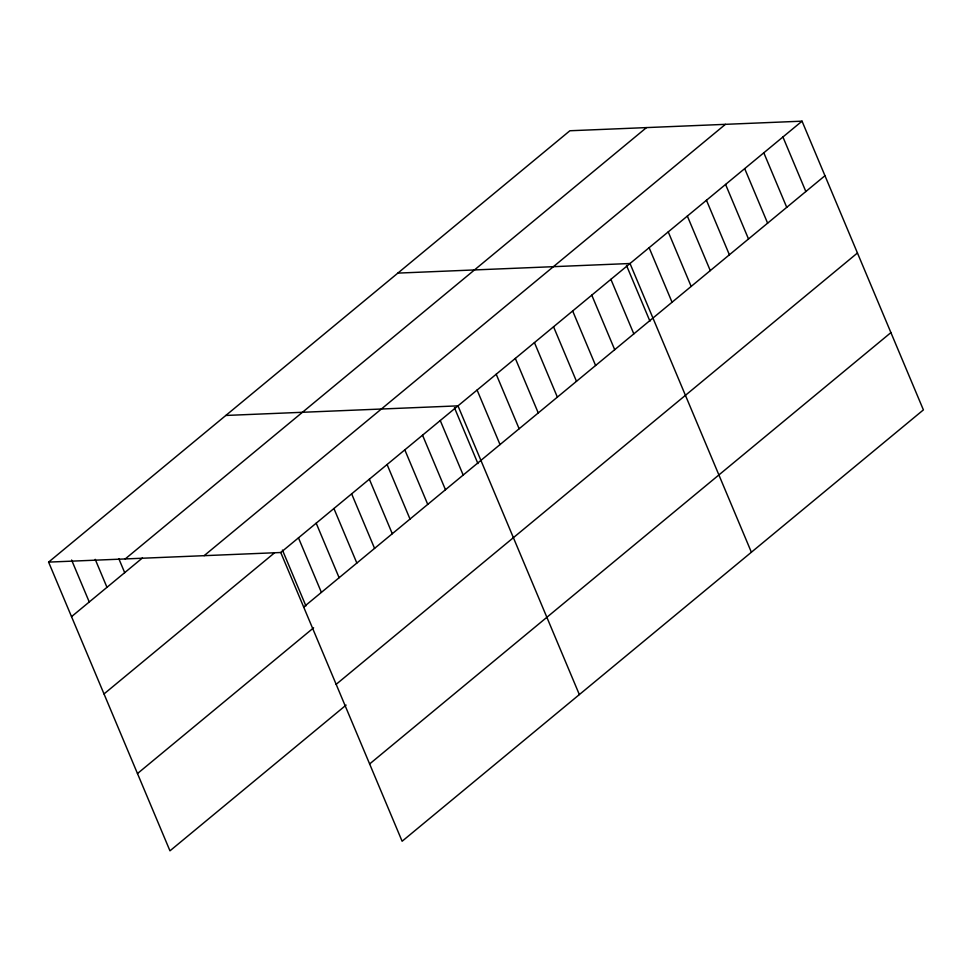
<?xml version="1.0" encoding="UTF-8"?>
<svg xmlns="http://www.w3.org/2000/svg" width="972" height="972" viewBox="0 0 972 972"><rect width="100%" height="100%" fill="white"/><g stroke="black" fill="none" stroke-linecap="round" stroke-linejoin="round"><path stroke-width="1.46" d="M48.6 562.108L569.884 130.758L802.034 121.172L923.4 409.892L402.116 841.242L280.75 552.509L48.6 562.108L169.966 850.828L346.093 705.089M125.206 558.949L646.489 127.599M71.527 616.649L142.422 557.989M204.132 555.68L725.428 124.331M104.016 693.935L274.602 552.776M280.75 552.509L802.034 121.172M303.677 607.05L824.961 175.713M137.477 773.554L313.616 627.815M336.154 684.337L857.45 252.987M369.627 763.956L890.911 332.606M397.864 273.108L630.014 263.509L751.38 552.23M225.832 415.457L457.982 405.859L579.348 694.579M782.922 136.979L805.849 191.52M763.81 152.798L786.737 207.34M744.686 168.618L767.613 223.159M725.574 184.437L748.501 238.978M706.462 200.244L729.389 254.786M687.35 216.063L710.277 270.605M668.238 231.883L691.165 286.424M649.126 247.702L672.053 302.243M626.478 265.38L649.964 321.258M610.89 279.329L633.817 333.87M591.778 295.148L614.705 349.689M572.666 310.967L595.593 365.496M553.554 326.774L576.481 381.316M534.442 342.594L557.369 397.135M515.33 358.413L538.257 412.954M496.206 374.22L519.133 428.761M477.094 390.039L500.021 444.581M454.446 407.718L477.932 463.595M440.255 420.524L463.182 475.065M422.541 435.189L445.468 489.73M404.814 449.854L427.741 504.395M387.087 464.519L410.014 519.06M369.36 479.184L392.287 533.725M351.645 493.849L374.572 548.39M333.918 508.514L356.846 563.055M316.192 523.179L339.119 577.72M298.465 537.844L321.392 592.385M282.427 550.067L305.913 605.945M118.815 558.669L124.695 572.654M95.22 559.35L106.969 587.319M71.612 560.03L89.254 601.984"/></g></svg>
